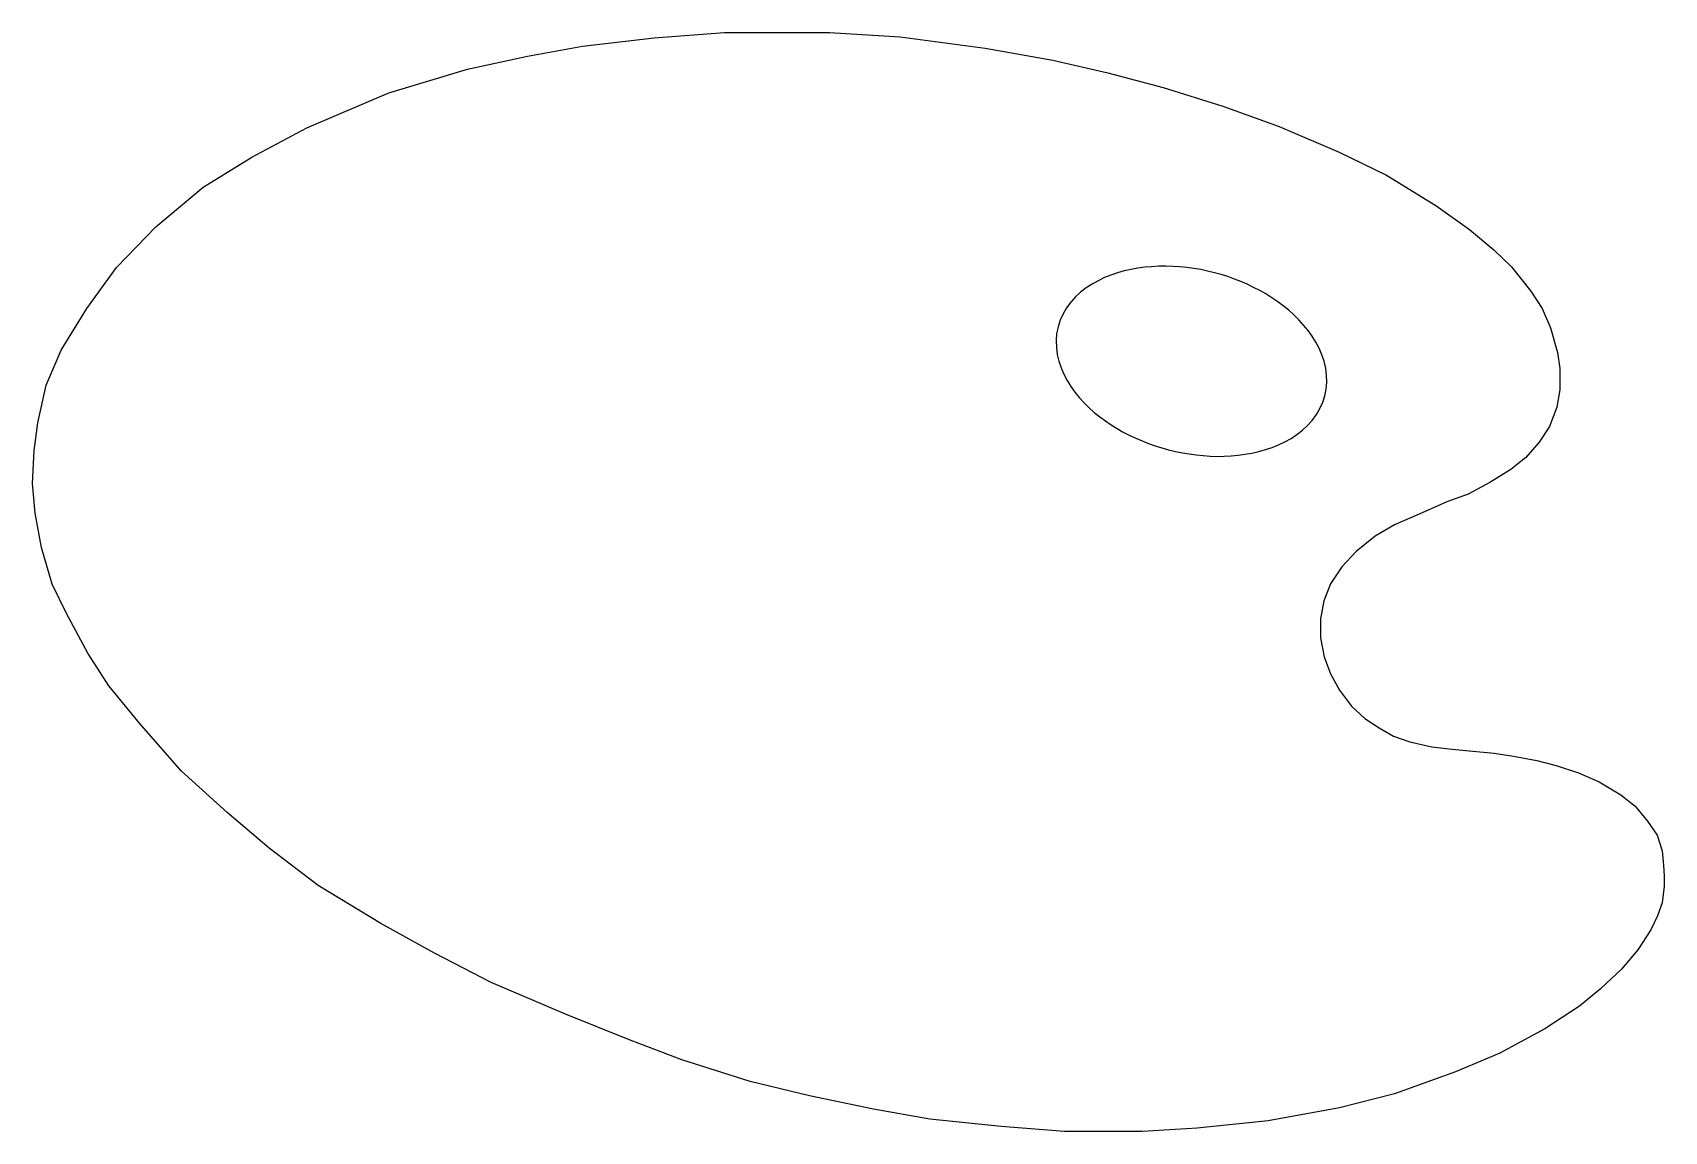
# Model space of a CAD drawing. Header units: millimetres. Extents: x -589 to 576, y -396 to 388.
import ezdxf

# ---------------------------------------------------------------- set-up
doc = ezdxf.new("R2010")
doc.units = ezdxf.units.MM
doc.layers.add('Sketch001', color=7, linetype='CONTINUOUS')

msp = doc.modelspace()

# ---------------------------------------------------------------- linework, layer by layer
at = {"layer": 'Sketch001'}
for p, q in [((-196.6, 378.8), (-145.5, 384.8)), ((-145.5, 384.8), (-95.2, 388.5)), ((-95.2, 388.5), (-53.1, 388.5)), ((-53.1, 388.5), (-20.1, 388.5)), ((-20.1, 388.5), (30.2, 385.5)), ((30.2, 385.5), (90.9, 377.3)), ((-235.9, 371.7), (-196.6, 378.8)), ((90.9, 377.3), (139.4, 368.8)), ((-335, 345.6), (-278.7, 362.4)), ((-278.7, 362.4), (-235.9, 371.7)), ((139.4, 368.8), (178.5, 359.8)), ((178.5, 359.8), (218.2, 349.4)), ((-393.5, 320.6), (-335, 345.6)), ((218.2, 349.4), (260.7, 335.9)), ((260.7, 335.9), (300.9, 321.4)), ((-432.8, 299.6), (-393.5, 320.6)), ((300.9, 321.4), (343.8, 303.1)), ((343.8, 303.1), (377.5, 286.6)), ((-467.5, 278), (-432.8, 299.6)), ((377.5, 286.6), (412.9, 265)), ((-501.4, 249.7), (-467.5, 278)), ((412.9, 265), (436.8, 247.9)), ((-529.4, 220.6), (-501.4, 249.7)), ((436.8, 247.9), (454.3, 233.3)), ((454.3, 233.3), (466.8, 221.2)), ((-550.6, 191.5), (-529.4, 220.6)), ((466.8, 221.2), (480.6, 203.8)), ((480.6, 203.8), (488.7, 191.5)), ((-568.9, 161.7), (-550.6, 191.5)), ((488.7, 191.5), (494.7, 177.6)), ((494.7, 177.6), (499.8, 160)), ((-579.7, 136.7), (-568.9, 161.7)), ((499.8, 160), (501.4, 148.6)), ((501.4, 148.6), (501.4, 133.3)), ((-585.6, 109.8), (-579.7, 136.7)), ((501.4, 133.3), (499.2, 120.9)), ((499.2, 120.9), (494.1, 107.2)), ((-588.1, 89.9), (-585.6, 109.8)), ((494.1, 107.2), (486.7, 95.9)), ((486.7, 95.9), (477.1, 85.1)), ((-589.3, 66.5), (-588.1, 89.9)), ((477.1, 85.1), (466.4, 76.5)), ((466.4, 76.5), (451.5, 67.1)), ((-587.5, 45.3), (-589.3, 66.5)), ((436, 58.9), (420.6, 53.3)), ((451.5, 67.1), (436, 58.9)), ((420.6, 53.3), (403, 45.5)), ((-582.9, 20.6), (-587.5, 45.3)), ((383.4, 36.9), (369.4, 28.7)), ((403, 45.5), (383.4, 36.9)), ((369.4, 28.7), (355.9, 17.9)), ((-575.3, -5.4), (-582.9, 20.6)), ((355.9, 17.9), (345.7, 7)), ((345.7, 7), (337.7, -5.3)), ((-565.2, -26.4), (-575.3, -5.4)), ((337.7, -5.3), (332.8, -17.4)), ((332.8, -17.4), (330.5, -30.2)), ((-549.9, -54.8), (-565.2, -26.4)), ((330.5, -30.2), (330.5, -43.8)), ((330.5, -43.8), (333, -57.5)), ((-534.9, -78.2), (-549.9, -54.8)), ((333, -57.5), (337.7, -69.6)), ((337.7, -69.6), (344, -81.2)), ((-512.9, -104.7), (-534.9, -78.2)), ((344, -81.2), (352.6, -92.6)), ((352.6, -92.6), (362.2, -101.4)), ((-483.3, -138.9), (-512.9, -104.7)), ((362.2, -101.4), (372.3, -108.1)), ((372.3, -108.1), (382.7, -114)), ((382.7, -114), (394.2, -118.1)), ((394.2, -118.1), (409.9, -121.6)), ((409.9, -121.6), (424.6, -123.4)), ((424.6, -123.4), (439.2, -124.7)), ((439.2, -124.7), (454.4, -126.3)), ((454.4, -126.3), (468.3, -128.4)), ((-450.4, -168.5), (-483.3, -138.9)), ((468.3, -128.4), (484.9, -131.4)), ((484.9, -131.4), (498.8, -135.1)), ((498.8, -135.1), (514.7, -140.2)), ((514.7, -140.2), (529.4, -146.7)), ((529.4, -146.7), (544.9, -155.9)), ((544.9, -155.9), (555.1, -164)), ((-420.5, -194.1), (-450.4, -168.5)), ((555.1, -164), (564.1, -174.9)), ((564.1, -174.9), (570.8, -184.8)), ((570.8, -184.8), (574.4, -196)), ((-385.3, -220.8), (-420.5, -194.1)), ((574.4, -196), (575.5, -206.4)), ((575.5, -206.4), (576, -214.1)), ((-340.7, -247.9), (-385.3, -220.8)), ((576, -221.3), (574.4, -233.2)), ((576, -214.1), (576, -221.3)), ((571.2, -242.5), (566.3, -252.5)), ((574.4, -233.2), (571.2, -242.5)), ((-302.2, -269), (-340.7, -247.9)), ((566.3, -252.5), (557.1, -266.6)), ((557.1, -266.6), (545.4, -280.5)), ((-261.9, -290.1), (-302.2, -269)), ((-208.8, -312.7), (-261.9, -290.1)), ((545.4, -280.5), (530.5, -294.6)), ((530.5, -294.6), (515.4, -306.9)), ((-163.8, -330.8), (-208.8, -312.7)), ((515.4, -306.9), (490.6, -323.2)), ((490.6, -323.2), (458.5, -340.6)), ((-125.6, -345.4), (-163.8, -330.8)), ((-76.8, -360.7), (-125.6, -345.4)), ((458.5, -340.6), (426.8, -353.9)), ((-34.6, -371.1), (-76.8, -360.7)), ((426.8, -353.9), (383.4, -369.5)), ((11.2, -380.5), (-34.6, -371.1)), ((383.4, -369.5), (344, -379.6)), ((51.4, -387.6), (11.2, -380.5)), ((344, -379.6), (293.1, -388.8)), ((102.4, -393), (51.4, -387.6)), ((147.6, -396.4), (102.4, -393)), ((242.4, -394), (203, -396.4)), ((293.1, -388.8), (242.4, -394)), ((203, -396.4), (147.6, -396.4))]:
    msp.add_line(p, q, dxfattribs=at)
msp.add_lwpolyline([(333.6, 129), (334.5, 133.9), (335, 138.9), (334.8, 143.9), (334.2, 148.8), (333, 153.7), (331.4, 158.4), (329.5, 163), (327.1, 167.4), (324.5, 171.7), (321.6, 175.8), (318.4, 179.6), (315.1, 183.3), (311.5, 186.8), (307.8, 190.2), (303.9, 193.3), (299.9, 196.3), (295.8, 199.1), (291.5, 201.8), (287.2, 204.2), (282.7, 206.5), (278.2, 208.7), (273.6, 210.7), (269, 212.5), (264.2, 214.2), (259.5, 215.7), (254.7, 217), (249.8, 218.2), (244.9, 219.2), (240, 220), (235, 220.7), (230, 221.2), (225.1, 221.5), (220.1, 221.6), (215.1, 221.6), (210.1, 221.3), (205.1, 220.9), (200.1, 220.2), (195.2, 219.4), (190.3, 218.3), (185.5, 216.9), (180.8, 215.3), (176.1, 213.5), (171.6, 211.3), (167.3, 208.9), (163.1, 206.2), (159.1, 203.1), (155.4, 199.7), (152.1, 196), (149.1, 192), (146.6, 187.7), (144.5, 183.2), (143, 178.4), (142, 173.5), (141.6, 168.5), (141.8, 163.5), (142.4, 158.6), (143.6, 153.7), (145.2, 149), (147.2, 144.4), (149.5, 140), (152.1, 135.7), (155.1, 131.6), (158.2, 127.8), (161.6, 124.1), (165.1, 120.6), (168.9, 117.2), (172.8, 114.1), (176.8, 111.1), (180.9, 108.3), (185.2, 105.7), (189.5, 103.2), (193.9, 100.9), (198.5, 98.8), (203, 96.8), (207.7, 95), (212.4, 93.3), (217.2, 91.8), (222, 90.5), (226.9, 89.3), (231.8, 88.3), (236.7, 87.5), (241.7, 86.8), (246.6, 86.3), (251.6, 86), (256.6, 85.8), (261.6, 85.9), (266.6, 86.1), (271.6, 86.6), (276.5, 87.3), (281.5, 88.1), (286.3, 89.2), (291.2, 90.6), (295.9, 92.2), (300.5, 94.1), (305, 96.2), (309.4, 98.6), (313.6, 101.4), (317.5, 104.5), (321.2, 107.8), (324.6, 111.5), (327.5, 115.6), (330.1, 119.9), (332.1, 124.4)], close=True, dxfattribs=at)

doc.saveas('drawing.dxf')
